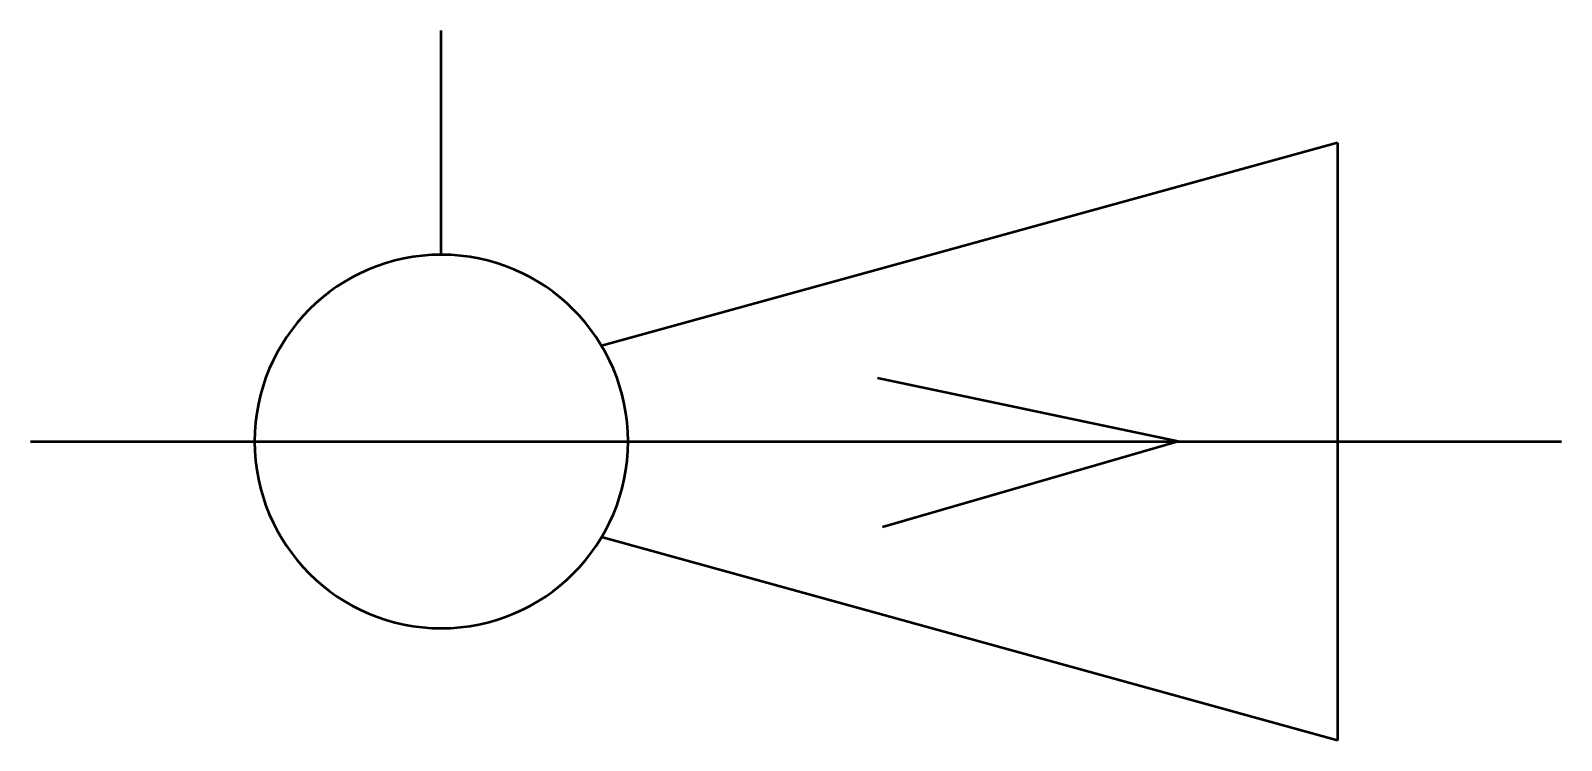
# Model space of a CAD drawing. Header units: millimetres. Extents: x 347.8 to 368.3, y -255.9 to -246.4.
import ezdxf

# ---------------------------------------------------------------- set-up
doc = ezdxf.new("R2010")
doc.units = ezdxf.units.MM
doc.linetypes.add('K5LT_BASIC', pattern=[0])

msp = doc.modelspace()

# ---------------------------------------------------------------- linework, layer by layer
at = {"color": 1, "linetype": 'K5LT_BASIC', "lineweight": 50}
for p, q in [((353.338, -249.381), (353.338, -246.381)), ((365.338, -247.881), (355.484, -250.599)), ((365.338, -247.881), (365.338, -255.881)), ((363.207, -251.881), (359.177, -251.033)), ((347.838, -251.881), (368.338, -251.881)), ((363.207, -251.881), (359.247, -253.027)), ((365.338, -255.881), (355.484, -253.163))]:
    msp.add_line(p, q, dxfattribs=at)
for start, end in [(0, 180), (180, 0)]:
    msp.add_arc((353.338, -251.881), 2.5, start, end, dxfattribs=at)

doc.saveas('drawing.dxf')
